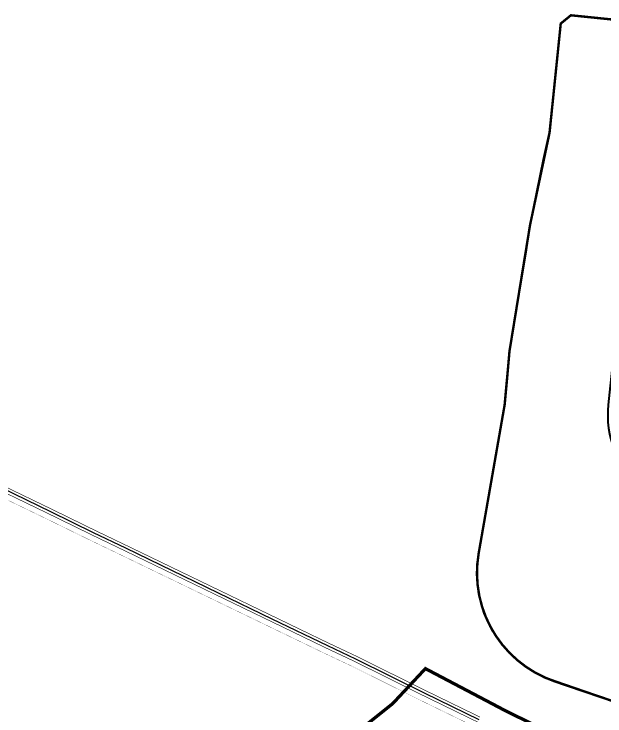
# Model space of a CAD drawing. Header units: millimetres. Extents: x 583747 to 596192, y 2304962 to 2309584.
# Drawn here: x 590534 to 591075, y 2307791 to 2308434 of the extents above; entities that cross this region are included whole.
import ezdxf

# ---------------------------------------------------------------- set-up
doc = ezdxf.new("R2010")
doc.units = ezdxf.units.MM
for name, pattern in [('CONTINOUS', [0]), ('DASHED', [4.5, 3, -1.5]), ('PHANTOM2', [1.25, 0.625, -0.125, 0.125, -0.125, 0.125, -0.125]), ('RANHGIOI', [10, 6, -1.7, 0.6, -1.7]), ('RGXA', [10.3, 6, -2, 0.3, -2])]:
    doc.linetypes.add(name, pattern=pattern)
for name, color, linetype, lineweight in [('00_hanh lang DS', 255, 'Continuous', 30), ('00_o pho', 2, 'RANHGIOI', 13), ('Duong sat do thi', 212, 'Continuous', 40), ('HE', 7, 'Continuous', 40), ('Rgphuong', 5, 'RGXA', 13), ('TREE1', 93, 'Continuous', 13)]:
    doc.layers.add(name, color=color, linetype=linetype, lineweight=lineweight)

# ---------------------------------------------------------------- blocks, each defined once
blk = doc.blocks.new('www')
at = {"layer": '00_hanh lang DS', "color": 7, "linetype": 'CONTINOUS', "lineweight": -3, "const_width": 0.2, "elevation": 0.837}
blk.add_lwpolyline([(17644.094, 14902.875), (17594.395, 14927.088), (17531.236, 14958.491), (17505.574, 14970.582), (17454.605, 14995.235), (17405.344, 15019.041), (17320.532, 15060.034), (17291.122, 15074.165), (17251.989, 15093.328), (17184.464, 15125.967)], dxfattribs=at)
at = {"layer": '00_o pho', "color": 2, "linetype": 'PHANTOM2', "ltscale": 10, "const_width": 2.2, "elevation": 0.837}
blk.add_lwpolyline([(17722.206, 15547.045), (17711.978, 15447.066), (17694.111, 15362.531), (17675.295, 15246.998), (17673.098, 15221.902), (17670.901, 15198.11), (17647.156, 15062.329, 0.3699612), (17716.712, 14944.675), (17771.706, 14925.95, 0.1677695), (17889.192, 14926.45), (18266.454, 15059.068), (18272.204, 15069.6), (18255.813, 15139.086), (18245.929, 15189.699), (18224.787, 15279.329, 0.1163427), (18177.591, 15373.802, 0.0377727), (18153.423, 15398.703), (18069.914, 15471.707, 0.0140726), (18043.359, 15493.635, 0.1319142), (17931.9, 15536.132), (17844.96, 15545.026), (17794.045, 15548.225), (17731.511, 15554.622)], format="xyb", close=True, dxfattribs=at)
at = {"layer": 'Duong sat do thi', "linetype": 'CONTINOUS', "lineweight": -3, "const_width": 0.5, "elevation": 0.837}
for points in [[(17188.789, 15135.036), (17256.331, 15102.388), (17295.454, 15083.231), (17324.841, 15069.111), (17409.663, 15028.113), (17458.928, 15004.306), (17509.851, 14979.674), (17535.561, 14967.56), (17598.779, 14936.129), (17648.411, 14911.948)], [(17188.821, 15134.968), (17256.364, 15102.32), (17295.486, 15083.163), (17324.874, 15069.043), (17409.696, 15028.045), (17458.96, 15004.237), (17509.883, 14979.606), (17535.593, 14967.492), (17598.811, 14936.061), (17648.443, 14911.88)], [(17646.236, 14907.445), (17596.571, 14931.642), (17533.383, 14963.059), (17507.696, 14975.162), (17456.751, 14999.804), (17407.488, 15023.611), (17322.671, 15064.606), (17293.272, 15078.732), (17254.144, 15097.892), (17186.61, 15130.536)], [(17646.268, 14907.377), (17596.603, 14931.574), (17533.415, 14962.991), (17507.728, 14975.094), (17456.783, 14999.736), (17407.52, 15023.543), (17322.703, 15064.538), (17293.304, 15078.664), (17254.176, 15097.824), (17186.642, 15130.468)]]:
    blk.add_lwpolyline(points, dxfattribs=at)
at = {"layer": 'Duong sat do thi', "linetype": 'CONTINOUS', "lineweight": -3, "elevation": 0.837}
blk.add_lwpolyline([(17187.7, 15132.786), (17255.238, 15100.14), (17294.363, 15080.981), (17323.756, 15066.859), (17408.575, 15025.862), (17457.84, 15002.055), (17508.773, 14977.418), (17534.472, 14965.31), (17597.675, 14933.886), (17647.323, 14909.696)], dxfattribs=at)
at = {"layer": 'HE'}
blk.add_lwpolyline([(17794.012, 15548.293), (17801.576, 15538.976), (17765.639, 15198.057, 0.2440495), (17795.575, 15121.719), (17869.478, 15057.118, 0.2733706), (17958.492, 15040.494), (18245.222, 15144.855), (18255.781, 15139.154), (18272.172, 15069.668), (18266.422, 15059.136), (18082.765, 14994.234), (18019.039, 14971.98), (17889.16, 14926.518, -0.1677695), (17771.674, 14926.018), (17716.68, 14944.743, -0.3699613), (17647.124, 15062.397), (17670.869, 15196.874), (17675.263, 15247.066), (17690.504, 15337.607), (17694.079, 15362.599), (17706.417, 15422.57), (17711.946, 15447.134), (17722.174, 15547.113), (17731.479, 15554.69)], format="xyb", close=True, dxfattribs=at)
at = {"layer": 'HE', "elevation": 0.837}
blk.add_lwpolyline([(17794.012, 15548.293), (17801.576, 15538.976), (17765.639, 15198.057, 0.2440495), (17795.575, 15121.719), (17869.478, 15057.118, 0.2733706), (17958.492, 15040.494), (18245.222, 15144.855), (18255.781, 15139.154), (18272.172, 15069.668), (18266.422, 15059.136), (18082.765, 14994.234), (18019.039, 14971.98), (17889.16, 14926.518, -0.1677695), (17771.674, 14926.018), (17716.68, 14944.743, -0.3699613), (17647.124, 15062.397), (17670.869, 15196.874), (17675.263, 15247.066), (17690.504, 15337.607), (17694.079, 15362.599), (17706.417, 15422.57), (17711.946, 15447.134), (17722.174, 15547.113), (17731.479, 15554.69)], format="xyb", close=True, dxfattribs=at)
at = {"layer": 'Rgphuong', "color": 6, "linetype": 'DASHED', "ltscale": 2, "const_width": 3, "flags": 128}
blk.add_lwpolyline([(18549.734, 14152.098), (18515.308, 14184.878), (18474.497, 14227.103), (18444.04, 14258.975), (18394.884, 14306.889), (18301.726, 14398.86), (18293.107, 14410.16), (18274.014, 14438.585), (18250.869, 14464.66), (18250.869, 14464.66), (18223.081, 14495.502), (18222.526, 14496.468), (18205.088, 14523.41), (18144.112, 14587.486), (18081.847, 14651.905), (18066.016, 14668.497), (18035.769, 14695.637), (18035.769, 14695.637), (18035.769, 14695.637), (17987.786, 14736.415), (17987.786, 14736.415), (17987.786, 14736.415), (17958.145, 14758.73), (17935.996, 14772.627), (17916.727, 14784.226), (17896.061, 14795.414), (17885.137, 14800.822), (17853.964, 14818.697), (17820.856, 14840.502), (17781.73, 14863.22), (17750.678, 14878.896), (17753.543, 14877.487), (17671.988, 14917.588), (17598.355, 14956.376), (17568.445, 14924.363), (17514.95, 14881.47), (17493.145, 14871.294), (17505.606, 14821.321), (17514.581, 14752.127)], dxfattribs=at)

msp = doc.modelspace()

# ---------------------------------------------------------------- block references
at = {"layer": 'TREE1'}
msp.add_blockref('www', (573312.5, 2292878.35), dxfattribs=at)

doc.saveas('drawing.dxf')
